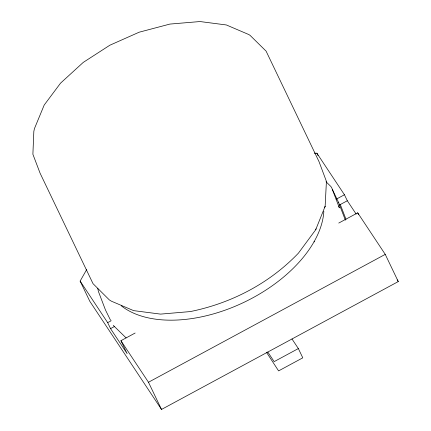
<?xml version="1.0" encoding="UTF-8"?>
<svg xmlns="http://www.w3.org/2000/svg" width="431" height="431" viewBox="0 0 431 431"><rect width="100%" height="100%" fill="white"/><g stroke="black" fill="none" stroke-linecap="round" stroke-linejoin="round"><path stroke-width="0.65" d="M325.141 206.32L326.418 181.376L319.005 161.609L266.099 51.149L250.072 35.364L248.832 34.561L226.377 24.966L199.989 21.55L169.916 24.077L139.17 32.201L109.835 45.228L83.253 62.398L60.545 83.151L44.199 105.035L34.437 128.632L33.833 131.407L32.891 154.266L40.094 173.214L93.021 283.663L109.372 299.944L111.478 301.226L133.637 310.632L160.564 314.113L190.254 311.581C231.28 303.279 269.353 283.485 298.403 253.169L315.686 229.771L325.141 206.32L324.688 207.446M315.686 229.771L316.063 228.823M338.761 223.059L357.703 212.828L385.244 254.371L398.276 281.572L161.512 409.45L89.826 301.323L80.134 281.093L86.723 269.499M80.134 281.093L107.675 322.641L111.225 320.723M336.158 199.235L344.444 194.764L347.316 200.754L356.168 214.105M107.675 322.641L110.546 328.632L114.646 326.418M339.116 205.178L347.316 200.754M110.546 328.632L127.145 353.668L120.933 340.705L135.14 333.034M120.933 340.705L148.48 382.249L385.244 254.371M266.45 352.256L278.593 370.902L302.788 357.832L298.349 348.566L274.154 361.631L267.796 352.046M314.237 153.172L316.904 153.215L344.444 194.764M314.032 241.78L314.555 241.823M326.014 181.726L330.9 186.531L331.73 187.824L339.337 207.817L338.804 206.384M338.68 202.748L345.371 220.149M340.301 204.542L345.985 219.293M113.245 325.373L126.105 337.899M397.166 279.891L398.276 281.572M291.992 338.976L298.349 348.566M357.703 212.828L358.549 214.595M316.904 153.215L318.04 155.596M332.274 189.274L338.777 202.839M148.48 382.249L161.512 409.45M110.508 320.185L105.487 310.018L98.413 291.453L97.756 288.495M323.837 211.368A116.882 68.868 -25.6 0 1 242.222 303.149A116.882 68.868 -25.6 0 1 121.24 305.768"/></g></svg>
